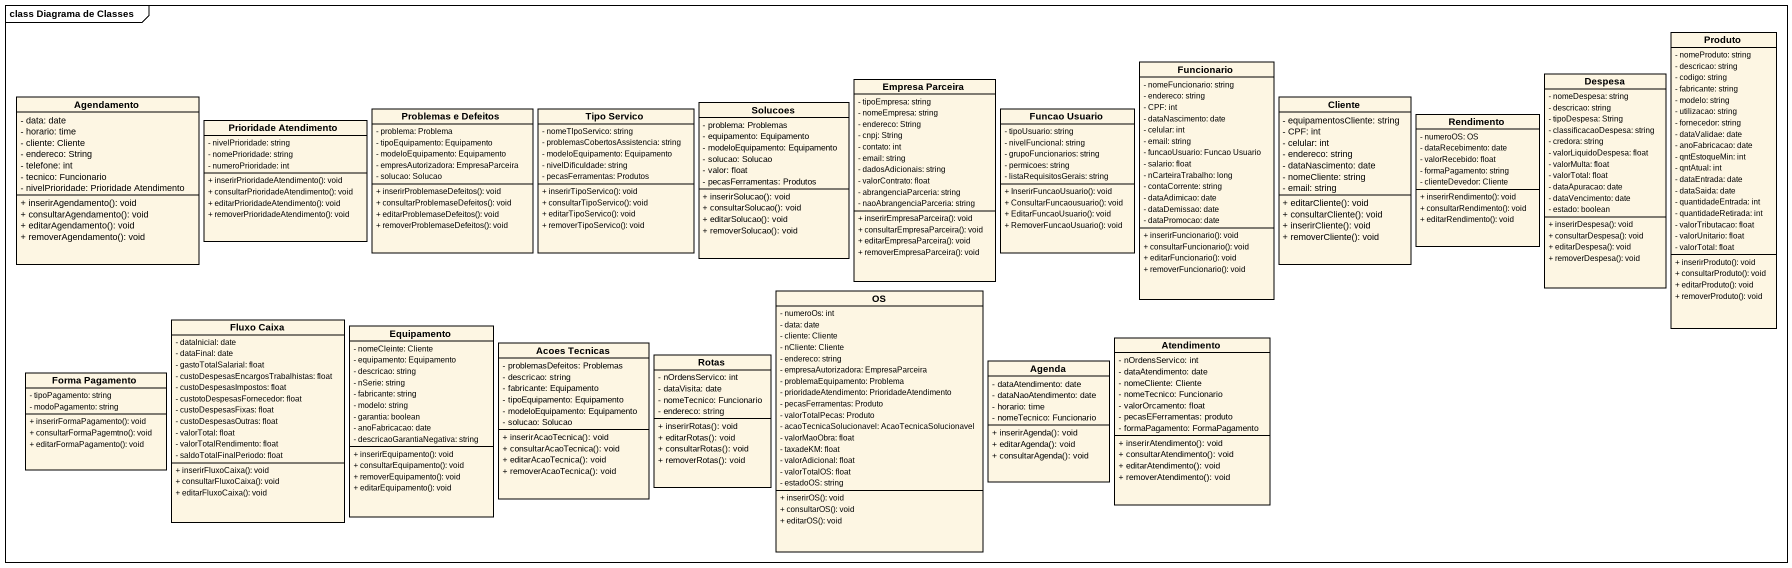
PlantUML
@startuml
mainframe class Diagrama de Classes
hide circle
hide empty members
skinparam classAttributeIconSize 0
class Funcionario {
  - nomeFuncionario: string
  - endereco: string
  - CPF: int
  - dataNascimento: date
  - celular: int
  - email: string
  - funcaoUsuario: Funcao Usuario
  - salario: float
  - nCarteiraTrabalho: long
  - contaCorrente: string
  - dataAdimicao: date
  - dataDemissao: date
  - dataPromocao: date
  + inserirFuncionario(): void
  + consultarFuncionario(): void
  + editarFuncionario(): void
  + removerFuncionario(): void
}
class Produto {
  - nomeProduto: string
  - descricao: string
  - codigo: string
  - fabricante: string
  - modelo: string
  - utilizacao: string
  - fornecedor: string
  - dataValidae: date
  - anoFabricacao: date
  - qntEstoqueMin: int
  - qntAtual: int
  - dataEntrada: date
  - dataSaida: date
  - quantidadeEntrada: int
  - quantidadeRetirada: int
  - valorTributacao: float
  - valorUnitario: float
  - valorTotal: float
  + inserirProduto(): void
  + consultarProduto(): void
  + editarProduto(): void
  + removerProduto(): void
}
class Agendamento {
  - data: date
  - horario: time
  - cliente: Cliente
  - endereco: String
  - telefone: int
  - tecnico: Funcionario
  - nivelPrioridade: Prioridade Atendimento
  + inserirAgendamento(): void
  + consultarAgendamento(): void
  + editarAgendamento(): void
  + removerAgendamento(): void
}
class Solucoes {
  - problema: Problemas
  - equipamento: Equipamento
  - modeloEquipamento: Equipamento
  - solucao: Solucao
  - valor: float
  - pecasFerramentas: Produtos
  + inserirSolucao(): void
  + consultarSolucao(): void
  + editarSolucao(): void
  + removerSolucao(): void
}
class "Empresa Parceira" as Empresa_Parceira {
  - tipoEmpresa: string
  - nomeEmpresa: string
  - endereco: String
  - cnpj: String
  - contato: int
  - email: string
  - dadosAdicionais: string
  - valorContrato: float
  - abrangenciaParceria: string
  - naoAbrangenciaParceria: string
  + inserirEmpresaParceira(): void
  + consultarEmpresaParceira(): void
  + editarEmpresaParceira(): void
  + removerEmpresaParceira(): void
}
class Cliente {
  - equipamentosCliente: string
  - CPF: int
  - celular: int
  - endereco: string
  - dataNascimento: date
  - nomeCliente: string
  - email: string
  + editarCliente(): void
  + consultarCliente(): void
  + inserirCliente(): void
  + removerCliente(): void
}
class Despesa {
  - nomeDespesa: string
  - descricao: string
  - tipoDespesa: String
  - classificacaoDespesa: string
  - credora: string
  - valorLiquidoDespesa: float
  - valorMulta: float
  - valorTotal: float
  - dataApuracao: date
  - dataVencimento: date
  - estado: boolean
  + inserirDespesa(): void
  + consultarDespesa(): void
  + editarDespesa(): void
  + removerDespesa(): void
}
class "Prioridade Atendimento" as Prioridade_Atendimento {
  - nivelPrioridade: string
  - nomePrioridade: string
  - numeroPrioridade: int
  + inserirPrioridadeAtendimento(): void
  + consultarPrioridadeAtendimento(): void
  + editarPrioridadeAtendimento(): void
  + removerPrioridadeAtendimento(): void
}
class "Problemas e Defeitos" as Problemas_e_Defeitos {
  - problema: Problema
  - tipoEquipamento: Equipamento
  - modeloEquipamento: Equipamento
  - empresAutorizadora: EmpresaParceira
  - solucao: Solucao
  + inserirProblemaseDefeitos(): void
  + consultarProblemaseDefeitos(): void
  + editarProblemaseDefeitos(): void
  + removerProblemaseDefeitos(): void
}
class "Tipo Servico" as Tipo_Servico {
  - nomeTIpoServico: string
  - problemasCobertosAssistencia: string
  - modeloEquipamento: Equipamento
  - nivelDificuldade: string
  - pecasFerramentas: Produtos
  + inserirTipoServico(): void
  + consultarTipoServico(): void
  + editarTipoServico(): void
  + removerTipoServico(): void
}
class "Funcao Usuario" as Funcao_Usuario {
  - tipoUsuario: string
  - nivelFuncional: string
  - grupoFuncionarios: string
  - permicoes: string
  - listaRequisitosGerais: string
  + InserirFuncaoUsuario(): void
  + ConsultarFuncaousuario(): void
  + EditarFuncaoUsuario(): void
  + RemoverFuncaoUsuario(): void
}
class Rendimento {
  - numeroOS: OS
  - dataRecebimento: date
  - valorRecebido: float
  - formaPagamento: string
  - clienteDevedor: Cliente
  + inserirRendimento(): void
  + consultarRendimento(): void
  + editarRendimento(): void
}
class OS {
  - numeroOs: int
  - data: date
  - cliente: Cliente
  - nCliente: Cliente
  - endereco: string
  - empresaAutorizadora: EmpresaParceira
  - problemaEquipamento: Problema
  - prioridadeAtendimento: PrioridadeAtendimento
  - pecasFerramentas: Produto
  - valorTotalPecas: Produto
  - acaoTecnicaSolucionavel: AcaoTecnicaSolucionavel
  - valorMaoObra: float
  - taxadeKM: float
  - valorAdicional: float
  - valorTotalOS: float
  - estadoOS: string
  + inserirOS(): void
  + consultarOS(): void
  + editarOS(): void
}
class "Fluxo Caixa" as Fluxo_Caixa {
  - dataInicial: date
  - dataFinal: date
  - gastoTotalSalarial: float
  - custoDespesasEncargosTrabalhistas: float
  - custoDespesasImpostos: float
  - custotoDespesasFornecedor: float
  - custoDespesasFixas: float
  - custoDespesasOutras: float
  - valorTotal: float
  - valorTotalRendimento: float
  - saldoTotalFinalPeriodo: float
  + inserirFluxoCaixa(): void
  + consultarFluxoCaixa(): void
  + editarFluxoCaixa(): void
}
class Equipamento {
  - nomeCleinte: Cliente
  - equipamento: Equipamento
  - descricao: string
  - nSerie: string
  - fabricante: string
  - modelo: string
  - garantia: boolean
  - anoFabricacao: date
  - descricaoGarantiaNegativa: string
  + inserirEquipamento(): void
  + consultarEquipamento(): void
  + removerEquipamento(): void
  + editarEquipamento(): void
}
class "Acoes Tecnicas" as Acoes_Tecnicas {
  - problemasDefeitos: Problemas
  - descricao: string
  - fabricante: Equipamento
  - tipoEquipamento: Equipamento
  - modeloEquipamento: Equipamento
  - solucao: Solucao
  + inserirAcaoTecnica(): void
  + consultarAcaoTecnica(): void
  + editarAcaoTecnica(): void
  + removerAcaoTecnica(): void
}
class Atendimento {
  - nOrdensServico: int
  - dataAtendimento: date
  - nomeCliente: Cliente
  - nomeTecnico: Funcionario
  - valorOrcamento: float
  - pecasEFerramentas: produto
  - formaPagamento: FormaPagamento
  + inserirAtendimento(): void
  + consultarAtendimento(): void
  + editarAtendimento(): void
  + removerAtendimento(): void
}
class "Forma Pagamento" as Forma_Pagamento {
  - tipoPagamento: string
  - modoPagamento: string
  + inserirFormaPagamento(): void
  + consultarFormaPagemtno(): void
  + editarFormaPagamento(): void
}
class Rotas {
  - nOrdensServico: int
  - dataVisita: date
  - nomeTecnico: Funcionario
  - endereco: string
  + inserirRotas(): void
  + editarRotas(): void
  + consultarRotas(): void
  + removerRotas(): void
}
class Agenda {
  - dataAtendimento: date
  - dataNaoAtendimento: date
  - horario: time
  - nomeTecnico: Funcionario
  + inserirAgenda(): void
  + editarAgenda(): void
  + consultarAgenda(): void
}
@enduml
